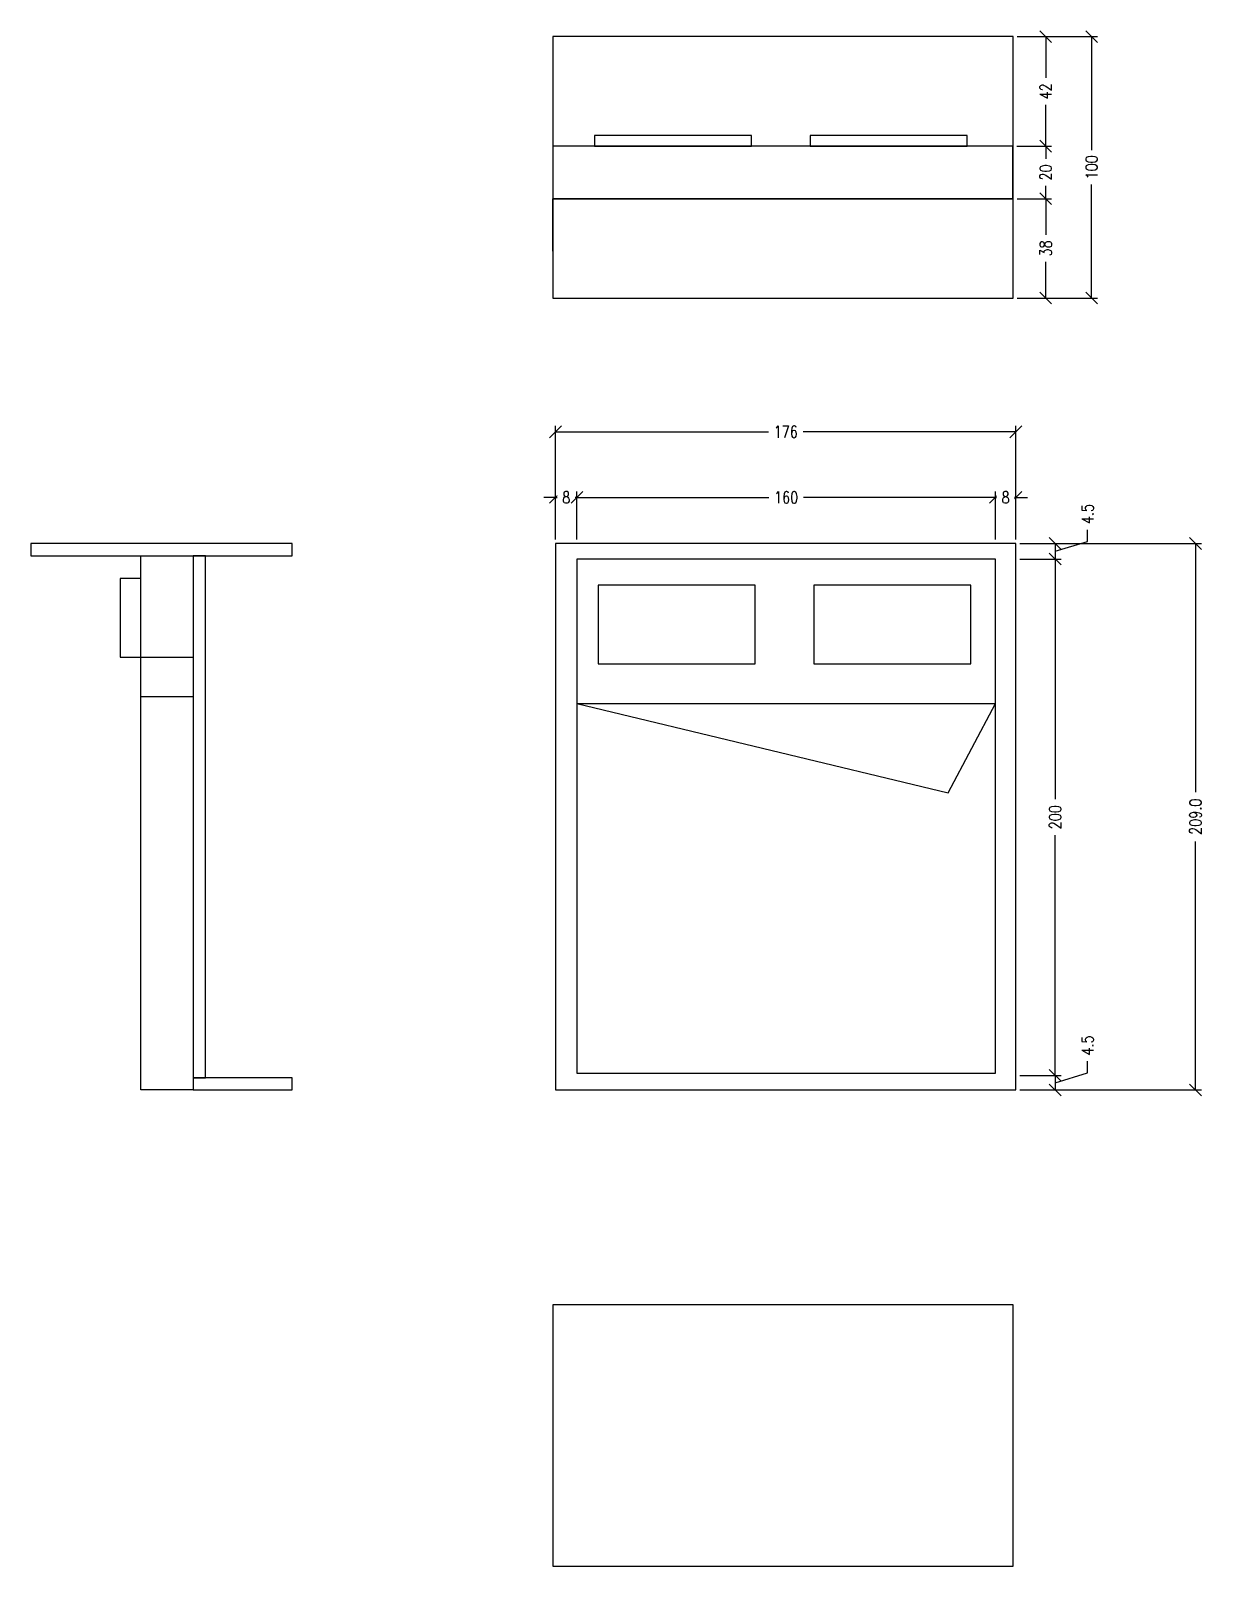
# Model space of a CAD drawing. Header units: inches. Extents: x 157 to 4696, y 42 to 3216.
# Drawn here: x 157 to 605, y 42 to 629 of the extents above; entities that cross this region are included whole.
import ezdxf

# ---------------------------------------------------------------- set-up
doc = ezdxf.new("R2010")
doc.units = ezdxf.units.IN
doc.header["$MEASUREMENT"] = 0
doc.layers.add('Arredi', color=3, linetype='Continuous', lineweight=30)
doc.layers.add('quote', color=1, linetype='Continuous', lineweight=15)
doc.styles.add('E-ROMANS', font='romans.shx', dxfattribs={"width": 0.8})
doc.dimstyles.new('E-0050_TICK_18', dxfattribs={"dimscale": 0.001, "dimtxt": 90, "dimasz": 90, "dimexe": 45, "dimexo": 30, "dimgap": 45, "dimtad": 0, "dimzin": 0, "dimdsep": 46, "dimtxsty": 'E-ROMANS', "dimblk": 'OBLIQUE', "dimcen": 45, "dimclrd": 256, "dimclre": 256, "dimclrt": 256, "dimadec": 0, "dimazin": 0, "dimtfac": 1, "dimtmove": 1, "dimatfit": 3, "dimldrblk": 'OPEN90', "dimfxl": 1, "dimtfill": 1, "dimtolj": 1, "dimtzin": 0, "dimarcsym": 0})

# ---------------------------------------------------------------- blocks, each defined once
blk = doc.blocks.new('_Oblique')
at = {"color": 0, "linetype": 'ByBlock', "lineweight": -2}
blk.add_line((-0.5, -0.5), (0.5, 0.5), dxfattribs=at)
blk = doc.blocks.new('*D13')
at = {"layer": 'Defpoints', "color": 0, "transparency": 16777216}
for p in [(533.29, 433.35), (533.29, 427.39), (548.33, 427.39)]:
    blk.add_point(p, dxfattribs=at)
at = {"layer": 'quote', "lineweight": -2, "transparency": 16777216}
for p, q in [((560.71, 434.08), (560.71, 438.58)), ((534.79, 433.35), (550.58, 433.35)), ((548.33, 430.37), (560.71, 434.08)), ((548.33, 433.35), (548.33, 427.39)), ((534.79, 427.39), (550.58, 427.39))]:
    blk.add_line(p, q, dxfattribs=at)
at = {"layer": 'quote', "lineweight": -2, "transparency": 16777216, "xscale": 4.5, "yscale": 4.5, "zscale": 4.5}
for p, rotation in [((548.33, 433.35), 90), ((548.33, 427.39), 270)]:
    blk.add_blockref('_Oblique', p, dxfattribs=dict(at, rotation=rotation))
at = {"layer": 'quote', "transparency": 16777216, "insert": (560.71, 444.6), "char_height": 4.5, "attachment_point": 5, "rotation": 90, "style": 'E-ROMANS', "bg_fill": 3, "box_fill_scale": 1.25, "bg_fill_color": 256, "bg_fill_true_color": 13158600, "bg_fill_transparency": 0}
blk.add_mtext('\\A1;4.5', dxfattribs=at)
blk = doc.blocks.new('_Open90')
at = {"color": 0, "linetype": 'ByBlock', "lineweight": -2}
for p, q in [((0, 0), (-1, 0)), ((-0.5, 0.5), (0, 0)), ((0, 0), (-0.5, -0.5))]:
    blk.add_line(p, q, dxfattribs=at)
blk = doc.blocks.new('*D14')
at = {"layer": 'Defpoints', "color": 0, "transparency": 16777216}
for p in [(533.29, 427.39), (533.29, 229.93), (548.33, 229.93)]:
    blk.add_point(p, dxfattribs=at)
at = {"layer": 'quote', "lineweight": -2, "transparency": 16777216}
for p, q in [((534.79, 427.39), (550.58, 427.39)), ((548.33, 427.39), (548.33, 335.54)), ((548.33, 229.93), (548.33, 321.78)), ((534.79, 229.93), (550.58, 229.93))]:
    blk.add_line(p, q, dxfattribs=at)
at = {"layer": 'quote', "lineweight": -2, "transparency": 16777216, "xscale": 4.5, "yscale": 4.5, "zscale": 4.5}
for p, rotation in [((548.33, 427.39), 90), ((548.33, 229.93), 270)]:
    blk.add_blockref('_Oblique', p, dxfattribs=dict(at, rotation=rotation))
at = {"layer": 'quote', "transparency": 16777216, "insert": (548.33, 328.66), "char_height": 4.5, "attachment_point": 5, "rotation": 90, "style": 'E-ROMANS', "bg_fill": 3, "box_fill_scale": 1.25, "bg_fill_color": 256, "bg_fill_true_color": 13158600, "bg_fill_transparency": 0}
blk.add_mtext('\\A1;200', dxfattribs=at)
blk = doc.blocks.new('*D15')
at = {"layer": 'Defpoints', "color": 0, "transparency": 16777216}
for p in [(533.29, 229.93), (533.29, 224.35), (548.33, 224.35)]:
    blk.add_point(p, dxfattribs=at)
at = {"layer": 'quote', "lineweight": -2, "transparency": 16777216}
for p, q in [((560.71, 230.85), (560.71, 235.35)), ((534.79, 229.93), (550.58, 229.93)), ((548.33, 227.14), (560.71, 230.85)), ((548.33, 229.93), (548.33, 224.35)), ((534.79, 224.35), (550.58, 224.35))]:
    blk.add_line(p, q, dxfattribs=at)
at = {"layer": 'quote', "lineweight": -2, "transparency": 16777216, "xscale": 4.5, "yscale": 4.5, "zscale": 4.5}
for p, rotation in [((548.33, 229.93), 90), ((548.33, 224.35), 270)]:
    blk.add_blockref('_Oblique', p, dxfattribs=dict(at, rotation=rotation))
at = {"layer": 'quote', "transparency": 16777216, "insert": (560.71, 241.37), "char_height": 4.5, "attachment_point": 5, "rotation": 90, "style": 'E-ROMANS', "bg_fill": 3, "box_fill_scale": 1.25, "bg_fill_color": 256, "bg_fill_true_color": 13158600, "bg_fill_transparency": 0}
blk.add_mtext('\\A1;4.5', dxfattribs=at)
blk = doc.blocks.new('*D16')
at = {"layer": 'Defpoints', "color": 0, "transparency": 16777216}
for p in [(533.29, 433.35), (533.29, 224.35), (601.95, 224.35)]:
    blk.add_point(p, dxfattribs=at)
at = {"layer": 'quote', "lineweight": -2, "transparency": 16777216}
for p, q in [((534.79, 433.35), (604.2, 433.35)), ((601.95, 433.35), (601.95, 338.3)), ((601.95, 224.35), (601.95, 319.4)), ((534.79, 224.35), (604.2, 224.35))]:
    blk.add_line(p, q, dxfattribs=at)
at = {"layer": 'quote', "lineweight": -2, "transparency": 16777216, "xscale": 4.5, "yscale": 4.5, "zscale": 4.5}
for p, rotation in [((601.95, 433.35), 90), ((601.95, 224.35), 270)]:
    blk.add_blockref('_Oblique', p, dxfattribs=dict(at, rotation=rotation))
at = {"layer": 'quote', "transparency": 16777216, "insert": (601.95, 328.85), "char_height": 4.5, "attachment_point": 5, "rotation": 90, "style": 'E-ROMANS', "bg_fill": 3, "box_fill_scale": 1.25, "bg_fill_color": 256, "bg_fill_true_color": 13158600, "bg_fill_transparency": 0}
blk.add_mtext('\\A1;209.0', dxfattribs=at)
blk = doc.blocks.new('*D17')
at = {"layer": 'Defpoints', "color": 0, "transparency": 16777216}
for p in [(533.29, 476.06), (357.29, 433.35), (533.29, 433.35)]:
    blk.add_point(p, dxfattribs=at)
at = {"layer": 'quote', "lineweight": -2, "transparency": 16777216}
for p, q in [((357.29, 434.85), (357.29, 478.31)), ((357.29, 476.06), (438.67, 476.06)), ((533.29, 476.06), (451.91, 476.06)), ((533.29, 434.85), (533.29, 478.31))]:
    blk.add_line(p, q, dxfattribs=at)
at = {"layer": 'quote', "lineweight": -2, "transparency": 16777216, "xscale": 4.5, "yscale": 4.5, "zscale": 4.5, "rotation": 180}
blk.add_blockref('_Oblique', (357.29, 476.06), dxfattribs=at)
at = {"layer": 'quote', "lineweight": -2, "transparency": 16777216, "xscale": 4.5, "yscale": 4.5, "zscale": 4.5}
blk.add_blockref('_Oblique', (533.29, 476.06), dxfattribs=at)
at = {"layer": 'quote', "transparency": 16777216, "insert": (445.29, 476.06), "char_height": 4.5, "attachment_point": 5, "style": 'E-ROMANS', "bg_fill": 3, "box_fill_scale": 1.25, "bg_fill_color": 256, "bg_fill_true_color": 13158600, "bg_fill_transparency": 0}
blk.add_mtext('\\A1;176', dxfattribs=at)
blk = doc.blocks.new('*D18')
at = {"layer": 'Defpoints', "color": 0, "transparency": 16777216}
for p in [(357.29, 433.35), (365.45, 433.35)]:
    blk.add_point(p, dxfattribs=at)
at = {"layer": 'quote', "lineweight": -2, "transparency": 16777216}
for p, q in [((357.29, 434.85), (357.29, 453.21)), ((365.45, 434.85), (365.45, 453.21)), ((357.29, 450.96), (352.79, 450.96)), ((357.29, 450.96), (357.92, 450.96)), ((365.45, 450.96), (364.82, 450.96)), ((365.45, 450.96), (369.95, 450.96))]:
    blk.add_line(p, q, dxfattribs=at)
at = {"layer": 'quote', "lineweight": -2, "transparency": 16777216, "xscale": 4.5, "yscale": 4.5, "zscale": 4.5}
blk.add_blockref('_Oblique', (357.29, 450.96), dxfattribs=at)
at = {"layer": 'quote', "lineweight": -2, "transparency": 16777216, "xscale": 4.5, "yscale": 4.5, "zscale": 4.5, "rotation": 180}
blk.add_blockref('_Oblique', (365.45, 450.96), dxfattribs=at)
at = {"layer": 'quote', "transparency": 16777216, "insert": (361.37, 450.96), "char_height": 4.5, "attachment_point": 5, "style": 'E-ROMANS', "bg_fill": 3, "box_fill_scale": 1.25, "bg_fill_color": 256, "bg_fill_true_color": 13158600, "bg_fill_transparency": 0}
blk.add_mtext('\\A1;8', dxfattribs=at)
at = {"layer": 'Defpoints', "color": 0, "transparency": 16777216}
blk.add_point((365.45, 450.96), dxfattribs=at)
blk = doc.blocks.new('*D19')
at = {"layer": 'Defpoints', "color": 0, "transparency": 16777216}
for p in [(525.45, 450.96), (365.45, 433.35), (525.45, 433.35)]:
    blk.add_point(p, dxfattribs=at)
at = {"layer": 'quote', "lineweight": -2, "transparency": 16777216}
for p, q in [((365.45, 434.85), (365.45, 453.21)), ((525.45, 434.85), (525.45, 453.21)), ((365.45, 450.96), (438.82, 450.96)), ((525.45, 450.96), (452.07, 450.96))]:
    blk.add_line(p, q, dxfattribs=at)
at = {"layer": 'quote', "lineweight": -2, "transparency": 16777216, "xscale": 4.5, "yscale": 4.5, "zscale": 4.5, "rotation": 180}
blk.add_blockref('_Oblique', (365.45, 450.96), dxfattribs=at)
at = {"layer": 'quote', "lineweight": -2, "transparency": 16777216, "xscale": 4.5, "yscale": 4.5, "zscale": 4.5}
blk.add_blockref('_Oblique', (525.45, 450.96), dxfattribs=at)
at = {"layer": 'quote', "transparency": 16777216, "insert": (445.45, 450.96), "char_height": 4.5, "attachment_point": 5, "style": 'E-ROMANS', "bg_fill": 3, "box_fill_scale": 1.25, "bg_fill_color": 256, "bg_fill_true_color": 13158600, "bg_fill_transparency": 0}
blk.add_mtext('\\A1;160', dxfattribs=at)
blk = doc.blocks.new('*D20')
at = {"layer": 'Defpoints', "color": 0, "transparency": 16777216}
for p in [(525.45, 433.35), (533.29, 433.35)]:
    blk.add_point(p, dxfattribs=at)
at = {"layer": 'quote', "lineweight": -2, "transparency": 16777216}
for p, q in [((525.45, 434.85), (525.45, 453.21)), ((533.29, 434.85), (533.29, 453.21)), ((525.45, 450.96), (520.95, 450.96)), ((525.45, 450.96), (525.92, 450.96)), ((533.29, 450.96), (532.82, 450.96)), ((533.29, 450.96), (537.79, 450.96))]:
    blk.add_line(p, q, dxfattribs=at)
at = {"layer": 'quote', "lineweight": -2, "transparency": 16777216, "xscale": 4.5, "yscale": 4.5, "zscale": 4.5}
blk.add_blockref('_Oblique', (525.45, 450.96), dxfattribs=at)
at = {"layer": 'quote', "lineweight": -2, "transparency": 16777216, "xscale": 4.5, "yscale": 4.5, "zscale": 4.5, "rotation": 180}
blk.add_blockref('_Oblique', (533.29, 450.96), dxfattribs=at)
at = {"layer": 'quote', "transparency": 16777216, "insert": (529.37, 450.96), "char_height": 4.5, "attachment_point": 5, "style": 'E-ROMANS', "bg_fill": 3, "box_fill_scale": 1.25, "bg_fill_color": 256, "bg_fill_true_color": 13158600, "bg_fill_transparency": 0}
blk.add_mtext('\\A1;8', dxfattribs=at)
at = {"layer": 'Defpoints', "color": 0, "transparency": 16777216}
blk.add_point((533.29, 450.96), dxfattribs=at)
blk = doc.blocks.new('*D21')
at = {"layer": 'Defpoints', "color": 0, "transparency": 16777216}
for p in [(532.22, 627.2), (532.22, 527.2), (562.26, 527.2)]:
    blk.add_point(p, dxfattribs=at)
at = {"layer": 'quote', "lineweight": -2, "transparency": 16777216}
for p, q in [((533.72, 627.2), (564.51, 627.2)), ((562.26, 627.2), (562.26, 583.82)), ((562.26, 527.2), (562.26, 570.58)), ((533.72, 527.2), (564.51, 527.2))]:
    blk.add_line(p, q, dxfattribs=at)
at = {"layer": 'quote', "lineweight": -2, "transparency": 16777216, "xscale": 4.5, "yscale": 4.5, "zscale": 4.5}
for p, rotation in [((562.26, 627.2), 90), ((562.26, 527.2), 270)]:
    blk.add_blockref('_Oblique', p, dxfattribs=dict(at, rotation=rotation))
at = {"layer": 'quote', "transparency": 16777216, "insert": (562.26, 577.2), "char_height": 4.5, "attachment_point": 5, "rotation": 90, "style": 'E-ROMANS', "bg_fill": 3, "box_fill_scale": 1.25, "bg_fill_color": 256, "bg_fill_true_color": 13158600, "bg_fill_transparency": 0}
blk.add_mtext('\\A1;100', dxfattribs=at)
blk = doc.blocks.new('*D22')
at = {"layer": 'Defpoints', "color": 0, "transparency": 16777216}
for p in [(532.22, 627.2), (532.17, 585.29), (544.69, 585.29)]:
    blk.add_point(p, dxfattribs=at)
at = {"layer": 'quote', "lineweight": -2, "transparency": 16777216}
for p, q in [((533.72, 627.2), (546.94, 627.2)), ((544.69, 627.2), (544.69, 611.41)), ((544.69, 585.29), (544.69, 601.08)), ((533.67, 585.29), (546.94, 585.29))]:
    blk.add_line(p, q, dxfattribs=at)
at = {"layer": 'quote', "lineweight": -2, "transparency": 16777216, "xscale": 4.5, "yscale": 4.5, "zscale": 4.5}
for p, rotation in [((544.69, 627.2), 90), ((544.69, 585.29), 270)]:
    blk.add_blockref('_Oblique', p, dxfattribs=dict(at, rotation=rotation))
at = {"layer": 'quote', "transparency": 16777216, "insert": (544.69, 606.24), "char_height": 4.5, "attachment_point": 5, "rotation": 90, "style": 'E-ROMANS', "bg_fill": 3, "box_fill_scale": 1.25, "bg_fill_color": 256, "bg_fill_true_color": 13158600, "bg_fill_transparency": 0}
blk.add_mtext('\\A1;42', dxfattribs=at)
blk = doc.blocks.new('*D23')
at = {"layer": 'Defpoints', "color": 0, "transparency": 16777216}
for p in [(532.17, 585.29), (532.22, 565.2), (544.69, 565.2)]:
    blk.add_point(p, dxfattribs=at)
at = {"layer": 'quote', "lineweight": -2, "transparency": 16777216}
for p, q in [((533.67, 585.29), (546.94, 585.29)), ((544.69, 585.29), (544.69, 580.41)), ((544.69, 565.2), (544.69, 570.08)), ((533.72, 565.2), (546.94, 565.2))]:
    blk.add_line(p, q, dxfattribs=at)
at = {"layer": 'quote', "lineweight": -2, "transparency": 16777216, "xscale": 4.5, "yscale": 4.5, "zscale": 4.5}
for p, rotation in [((544.69, 585.29), 90), ((544.69, 565.2), 270)]:
    blk.add_blockref('_Oblique', p, dxfattribs=dict(at, rotation=rotation))
at = {"layer": 'quote', "transparency": 16777216, "insert": (544.69, 575.24), "char_height": 4.5, "attachment_point": 5, "rotation": 90, "style": 'E-ROMANS', "bg_fill": 3, "box_fill_scale": 1.25, "bg_fill_color": 256, "bg_fill_true_color": 13158600, "bg_fill_transparency": 0}
blk.add_mtext('\\A1;20', dxfattribs=at)
blk = doc.blocks.new('*D24')
at = {"layer": 'Defpoints', "color": 0, "transparency": 16777216}
for p in [(532.22, 565.2), (532.22, 527.2), (544.69, 527.2)]:
    blk.add_point(p, dxfattribs=at)
at = {"layer": 'quote', "lineweight": -2, "transparency": 16777216}
for p, q in [((533.72, 565.2), (546.94, 565.2)), ((544.69, 565.2), (544.69, 551.36)), ((544.69, 527.2), (544.69, 541.03)), ((533.72, 527.2), (546.94, 527.2))]:
    blk.add_line(p, q, dxfattribs=at)
at = {"layer": 'quote', "lineweight": -2, "transparency": 16777216, "xscale": 4.5, "yscale": 4.5, "zscale": 4.5}
for p, rotation in [((544.69, 565.2), 90), ((544.69, 527.2), 270)]:
    blk.add_blockref('_Oblique', p, dxfattribs=dict(at, rotation=rotation))
at = {"layer": 'quote', "transparency": 16777216, "insert": (544.69, 546.2), "char_height": 4.5, "attachment_point": 5, "rotation": 90, "style": 'E-ROMANS', "bg_fill": 3, "box_fill_scale": 1.25, "bg_fill_color": 256, "bg_fill_true_color": 13158600, "bg_fill_transparency": 0}
blk.add_mtext('\\A1;38', dxfattribs=at)

msp = doc.modelspace()

# ---------------------------------------------------------------- linework, layer by layer
at = {"layer": 'Arredi', "color": 0}
for p, q in [((365.446, 372.118), (525.446, 372.118)), ((365.446, 372.118), (507.358, 338.029)), ((507.358, 338.029), (525.446, 372.118))]:
    msp.add_line(p, q, dxfattribs=at)
for points in [[(356.222, 627.199), (356.222, 527.199), (532.222, 527.199), (532.222, 627.199)], [(372.173, 585.289), (432.173, 585.289), (432.173, 589.334), (372.173, 589.334)], [(454.627, 585.289), (514.627, 585.289), (514.627, 589.334), (454.627, 589.334)], [(356.222, 565.199), (532.168, 565.199), (532.168, 585.289), (356.222, 585.289)], [(356.222, 527.199), (532.222, 527.199), (532.222, 565.199), (356.222, 565.199)], [(356.222, 565.199), (356.222, 565.199), (356.222, 545.199), (356.222, 545.199)], [(256.633, 433.346), (156.633, 433.346), (156.633, 428.67), (256.633, 428.67)], [(357.29, 433.346), (357.29, 224.346), (533.29, 224.346), (533.29, 433.346)], [(218.755, 224.382), (198.755, 224.382), (198.755, 428.67), (218.755, 428.67)], [(223.431, 229.021), (223.431, 428.67), (218.755, 428.67), (218.755, 229.021)], [(365.446, 427.393), (365.446, 230.732), (525.446, 230.732), (525.446, 427.393)], [(198.755, 419.917), (190.831, 419.917), (190.831, 389.917), (198.755, 389.917)], [(373.556, 387.381), (433.556, 387.381), (433.556, 417.381), (373.556, 417.381)], [(456.01, 387.381), (516.01, 387.381), (516.01, 417.381), (456.01, 417.381)], [(198.755, 389.917), (218.755, 389.917), (218.755, 374.653), (198.755, 374.653)], [(256.633, 229.021), (218.755, 229.021), (218.755, 224.346), (256.633, 224.346)], [(356.222, 142.198), (356.222, 42.198), (532.222, 42.198), (532.222, 142.198)]]:
    msp.add_lwpolyline(points, close=True, dxfattribs=at)

# ---------------------------------------------------------------- next in the draw order: dimensions: what is measured, and where the dimension line sits
at = {"layer": 'quote'}
for base, p1, p2, text, picture, middle in [((562.264, 527.199), (532.222, 627.199), (532.222, 527.199), '100', '*D21', (562.264, 577.199)), ((548.331, 427.393), (533.29, 433.346), (533.29, 427.393), '4.5', '*D13', (560.706, 440.832))]:
    dim = msp.add_linear_dim(base=base, p1=p1, p2=p2, angle=90, text=text, dimstyle='E-0050_TICK_18', override={"dimscale": 0.05}, dxfattribs=at)
    dim.commit()
    dim.dimension.update_dxf_attribs({"geometry": picture, "text_midpoint": middle})

# ---------------------------------------------------------------- next in the draw order: dimensions: what is measured, and where the dimension line sits
for base, p1, p2, text, picture, middle in [((544.688, 585.289), (532.222, 627.199), (532.168, 585.289), '42', '*D22', (544.688, 606.244)), ((548.331, 229.929), (533.29, 427.393), (533.29, 229.929), '200', '*D14', (548.331, 328.661))]:
    dim = msp.add_linear_dim(base=base, p1=p1, p2=p2, angle=90, text=text, dimstyle='E-0050_TICK_18', override={"dimscale": 0.05}, dxfattribs=at)
    dim.commit()
    dim.dimension.update_dxf_attribs({"geometry": picture, "text_midpoint": middle})

# ---------------------------------------------------------------- next in the draw order: dimensions: what is measured, and where the dimension line sits
for base, p1, p2, text, picture, middle in [((544.688, 565.199), (532.168, 585.289), (532.222, 565.199), '20', '*D23', (544.688, 575.244)), ((548.331, 224.346), (533.29, 229.929), (533.29, 224.346), '4.5', '*D15', (560.706, 237.6))]:
    dim = msp.add_linear_dim(base=base, p1=p1, p2=p2, angle=90, text=text, dimstyle='E-0050_TICK_18', override={"dimscale": 0.05}, dxfattribs=at)
    dim.commit()
    dim.dimension.update_dxf_attribs({"geometry": picture, "text_midpoint": middle})

# ---------------------------------------------------------------- next in the draw order: dimensions: what is measured, and where the dimension line sits
for base, p1, p2, text, picture, middle in [((544.688, 527.199), (532.222, 565.199), (532.222, 527.199), '38', '*D24', (544.688, 546.199)), ((601.948, 224.346), (533.29, 433.346), (533.29, 224.346), '209.0', '*D16', (601.948, 328.846))]:
    dim = msp.add_linear_dim(base=base, p1=p1, p2=p2, angle=90, text=text, dimstyle='E-0050_TICK_18', override={"dimscale": 0.05}, dxfattribs=at)
    dim.commit()
    dim.dimension.update_dxf_attribs({"geometry": picture, "text_midpoint": middle})

# ---------------------------------------------------------------- next in the draw order: dimensions: what is measured, and where the dimension line sits
dim = msp.add_linear_dim(base=(533.29, 476.062), p1=(357.29, 433.346), p2=(533.29, 433.346), text='176', dimstyle='E-0050_TICK_18', override={"dimscale": 0.05}, dxfattribs=at)
dim.commit()
dim.dimension.update_dxf_attribs({"geometry": '*D17', "text_midpoint": (445.29, 476.062)})

# ---------------------------------------------------------------- next in the draw order: dimensions: what is measured, and where the dimension line sits
dim = msp.add_linear_dim(base=(365.446, 450.958), p1=(357.29, 433.346), p2=(365.446, 433.346), text='8', dimstyle='E-0050_TICK_18', override={"dimscale": 0.05}, dxfattribs=at)
dim.commit()
dim.dimension.update_dxf_attribs({"geometry": '*D18', "text_midpoint": (361.368, 450.958)})

# ---------------------------------------------------------------- next in the draw order: dimensions: what is measured, and where the dimension line sits
dim = msp.add_linear_dim(base=(525.446, 450.958), p1=(365.446, 433.346), p2=(525.446, 433.346), text='160', dimstyle='E-0050_TICK_18', override={"dimscale": 0.05}, dxfattribs=at)
dim.commit()
dim.dimension.update_dxf_attribs({"geometry": '*D19', "text_midpoint": (445.446, 450.958)})

# ---------------------------------------------------------------- next in the draw order: dimensions: what is measured, and where the dimension line sits
dim = msp.add_linear_dim(base=(533.29, 450.958), p1=(525.446, 433.346), p2=(533.29, 433.346), text='8', dimstyle='E-0050_TICK_18', override={"dimscale": 0.05}, dxfattribs=at)
dim.commit()
dim.dimension.update_dxf_attribs({"geometry": '*D20', "text_midpoint": (529.368, 450.958)})

doc.saveas('drawing.dxf')
